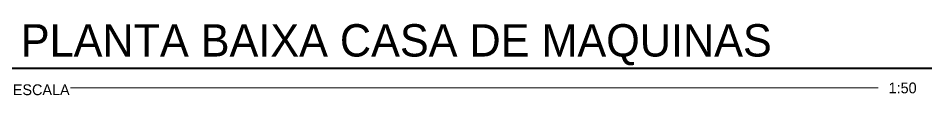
# Model space of a CAD drawing. Header units: metres. Extents: x 3.9 to 63.3, y 8 to 50.1.
# Drawn here: x 35.47 to 43.96, y 30.02 to 30.69 of the extents above; entities that cross this region are included whole.
import ezdxf
from ezdxf.enums import TextEntityAlignment as Align

# ---------------------------------------------------------------- set-up
doc = ezdxf.new("R2010")
doc.units = ezdxf.units.M
doc.header["$MEASUREMENT"] = 0
doc.layers.add('Level 11-1', color=7, linetype='Continuous', lineweight=0)
doc.styles.add('Style-INTL_ENGINEERING', font='INTL_ENGINEERING.shx')

# ---------------------------------------------------------------- blocks, each defined once
blk = doc.blocks.new('*U652')
at = {"layer": 'Level 11-1', "color": 2, "linetype": 'Continuous', "lineweight": 40}
blk.add_line((-0.08778, -0.00076), (0.10464, -0.00076), dxfattribs=at)
at = {"layer": 'Level 11-1', "color": 2, "linetype": 'Continuous', "lineweight": 0}
blk.add_line((-0.0554, -0.00443), (0.09465, -0.00442), dxfattribs=at)
at = {"layer": 'Level 11-1', "color": 2, "linetype": 'Continuous', "lineweight": 40, "style": 'Style-INTL_ENGINEERING'}
blk.add_text('PLANTA BAIXA CASA DE MAQUINAS', height=0.0059999, rotation=0.0007, dxfattribs=at).set_placement((-0.06465, 0.00138))
at = {"layer": 'Level 11-1', "color": 2, "linetype": 'Continuous', "lineweight": 0, "style": 'Style-INTL_ENGINEERING'}
blk.add_text('ESCALA', height=0.002, rotation=0.0007, dxfattribs=at).set_placement((-0.05558, -0.00478), align=Align.MIDDLE_RIGHT)
at = {"layer": 'Level 11-1', "color": 2, "linetype": 'Continuous', "lineweight": 13, "style": 'Style-INTL_ENGINEERING'}
blk.add_text('1:50', height=0.002, rotation=0.0007, dxfattribs=at).set_placement((0.09662, -0.00444), align=Align.MIDDLE_LEFT)

msp = doc.modelspace()

# ---------------------------------------------------------------- block references
at = {"layer": 'Level 11-1', "color": 2, "linetype": 'Continuous', "lineweight": 40, "xscale": 50, "yscale": 50, "zscale": 50}
msp.add_blockref('*U652', (38.73, 30.313), dxfattribs=at)

doc.saveas('drawing.dxf')
